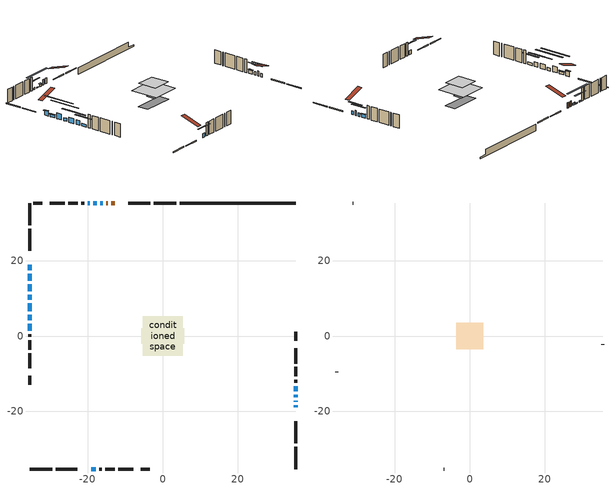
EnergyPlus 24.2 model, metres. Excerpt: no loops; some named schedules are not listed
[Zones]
conditioned space
 floor outside (Floor1 construction): -1.66,-1.66 -1.66,1.66 1.66,1.66 1.66,-1.66 z1.53
 floor adiabatic (AdiabaticFloorConstruction): -5.27,-5.27 -5.27,5.27 5.27,5.27 5.27,-5.27 z3.97
 floor foundation (Slab1 construction): -5.71,-2.02 -5.71,2.02 5.71,2.02 5.71,-2.02 z-0.91
 wall outside (RimJoist1 construction): 3.57,35.39 -2.41,35.39 / -35.39,-35.39 -29.41,-35.39 / -35.39,35.39 -35.39,29.41 / 35.39,-35.39 35.39,-29.41 z1.53:1.83
 wall outside (RimJoist2 construction): -3.34,35.39 -9.13,35.39 / -28.48,-35.39 -22.69,-35.39 / -35.39,28.48 -35.39,22.69 / 35.39,-28.48 35.39,-22.69 z1.53:1.83
 wall outside (AdiabaticWallConstruction 1): -12.8,35.39 -13.67,35.39 / -14.6,35.39 -15.09,35.39 z1.53:3.56
 wall outside (AdiabaticWallConstruction): 35.39,-19.01 35.39,-18.4 / 35.39,-16.24 35.39,-15.63 / 35.39,-14.7 35.39,-13.33 z1.53:2.75; -16.02,35.39 -16.63,35.39 z1.53:2.29; -35.39,19.01 -35.39,17.49 / -35.39,8.77 -35.39,6.63 / -35.39,5.71 -35.39,4.18 z1.53:3.21; -35.39,16.56 -35.39,14.73 / -35.39,3.25 -35.39,1.42 z1.53:2.45; -17.56,35.39 -18.48,35.39 z1.53:1.84; -35.39,13.8 -35.39,11.9 z1.53:3.66; -35.39,10.97 -35.39,9.7 z1.53:2.6; 35.39,-17.47 35.39,-17.17 z1.53:3.36; -19.4,35.39 -20.02,35.39 z1.53:2.14; -19.01,-35.39 -17.87,-35.39 z1.53:2.95
 wall outside (Wall1 construction): -20.94,35.39 -21.7,35.39 / -16.94,-35.39 -16.18,-35.39 / -35.39,0.49 -35.39,-0.26 / 35.39,-12.4 35.39,-11.64 z1.53:6.41
 wall outside (Wall2 construction): -22.63,35.39 -25.1,35.39 / -15.26,-35.39 -12.79,-35.39 / -35.39,-1.19 -35.39,-3.66 / 35.39,-10.72 35.39,-8.25 z1.53:6.41
 wall outside (Wall3 construction): -26.03,35.39 -30.04,35.39 / -11.86,-35.39 -7.85,-35.39 / -35.39,-4.59 -35.39,-8.6 / 35.39,-7.32 35.39,-3.31 z1.53:6.41
 wall outside (Wall5 construction): -32.05,35.39 -34.46,35.39 / -5.83,-35.39 -3.42,-35.39 / -35.39,-10.62 -35.39,-13.02 / 35.39,-1.29 35.39,1.12 z1.53:6.41
 wall foundation (FoundationWall1 construction): 4.5,35.39,-0.91 4.5,35.39,1.53 32.3,35.39,1.53 32.3,35.39,-0.31 35.39,35.39,-0.31 35.39,35.39,-0.91
 window (WindowConstruction 11): 35.39,-19.01 35.39,-18.4 z1.53:2.75
 window (WindowConstruction 8): -16.02,35.39 -16.63,35.39 z1.53:2.29
 window (WindowConstruction 9): -35.39,19.01 -35.39,17.49 z1.53:3.21
 window (WindowConstruction 10): -35.39,16.56 -35.39,14.73 z1.53:2.44
 window (WindowConstruction 12): -17.56,35.39 -18.48,35.39 z1.53:1.83
 window (WindowConstruction 13): -35.39,13.8 -35.39,11.9 z1.53:3.66
 window (WindowConstruction 14): -35.39,10.97 -35.39,9.7 z1.53:2.6
 window (WindowConstruction): 35.39,-17.47 35.39,-17.17 z1.53:3.36
 window (WindowConstruction 1): 35.39,-16.24 35.39,-15.63 z1.53:2.75
 window (WindowConstruction 2): -19.4,35.39 -20.01,35.39 z1.53:2.14
 window (WindowConstruction 3): -19.01,-35.39 -17.87,-35.39 z1.53:2.95
 window (WindowConstruction 4): -35.39,8.77 -35.39,6.63 z1.53:3.21
 window (WindowConstruction 5): -35.39,5.7 -35.39,4.18 z1.53:3.21
 window (WindowConstruction 6): -35.39,3.25 -35.39,1.42 z1.53:2.44
 window (WindowConstruction 7): 35.39,-14.7 35.39,-13.33 z1.53:2.75
 door (Door): -12.8,35.39 -13.67,35.39 z1.53:3.56
 door (Door 1): -14.6,35.39 -15.09,35.39 z1.53:3.56
 ceiling adiabatic (AdiabaticFloorConstruction): 5.27,-5.27 5.27,5.27 -5.27,5.27 -5.27,-5.27 z3.97
attic - vented
 floor to conditioned space (Floor2 construction Reversed): -3.54,-3.54 -3.54,3.54 3.54,3.54 3.54,-3.54 z6.41
 wall outside (Wall4 construction): -30.97,35.39 -31.12,35.39 / -6.92,-35.39 -6.76,-35.39 / -35.39,-9.53 -35.39,-9.69 / 35.39,-2.38 35.39,-2.22 z1.53:6.41
 roof outside (Roof1 construction): -11.88,35.39,6.41 -11.88,28.5,8.7 -10.06,28.5,8.7 -10.06,35.39,6.41; -19.94,-35.39,6.41 -19.94,-28.5,8.7 -21.76,-28.5,8.7 -21.76,-35.39,6.41; -35.39,19.94,6.41 -28.5,19.94,8.7 -28.5,21.76,8.7 -35.39,21.76,6.41; 35.39,-19.94,6.41 28.5,-19.94,8.7 28.5,-21.76,8.7 35.39,-21.76,6.41
shading: -16.83,35.39 -15.82,35.39 -15.82,35.8 -16.83,35.8 z2.49; -35.39,17.29 -35.39,19.21 -35.8,19.21 -35.8,17.29 z3.41; -35.39,14.53 -35.39,16.76 -35.8,16.76 -35.8,14.53 z2.65; -23.56,35.39 -12.48,35.39 -12.48,35.8 -23.56,35.8 z6.92; -35.39,6.82 -35.39,18.88 -35.8,18.88 -35.8,6.82 z8.74; -35.39,4.62 -35.39,16.05 -35.8,16.05 -35.8,4.62 z7.68; 35.39,-14.53 35.39,-20.11 35.8,-20.11 35.8,-14.53 z6; 35.39,-12.99 35.39,-18.88 35.8,-18.88 35.8,-12.99 z5.39; -22.65,35.39 -16.76,35.39 -16.76,35.8 -22.65,35.8 z4.78; -15.23,-35.39 -21.65,-35.39 -21.65,-35.8 -15.23,-35.8 z5.59; -35.39,3.99 -35.39,11.41 -35.8,11.41 -35.8,3.99 z5.85; -35.39,1.54 -35.39,8.34 -35.8,8.34 -35.8,1.54 z5.85; -35.39,-1.22 -35.39,5.89 -35.8,5.89 -35.8,-1.22 z5.08; 35.39,-13.13 35.39,-14.9 35.8,-14.9 35.8,-13.13 z2.95
[Building]
Building 1: Terrain=Suburbs
[Site:Location]
Toronto City Centre_ON: Latitude {deg}=43.63; Longitude {deg}=-79.39; Time Zone {hr}=-5; Elevation {m}=77; Keep Site Location Information=Yes
[Site:GroundTemperature:Shallow]
5.01852, 3.26908, 3.12898, 3.95918, 7.29196, 10.6092, 13.4851, 15.3069, 15.4617, 13.9799, 11.1774, 7.9619
[Site:WaterMainsTemperature]
Calculation Method=Schedule; Temperature Schedule=mains temperature schedule
[Material] Roughness=Rough; Thermal Absorptance=0.9
Name | Thickness {m} | Conductivity {W/m-K} | Density {kg/m3} | Specific Heat {J/kg-K} | Solar Absorptance | Visible Absorptance
asphalt or fiberglass shingles | 0.00635 | 0.162714 | 1121.4 | 1465.45 | 0.4 | 0.4
ceiling loosefill ins | 0.0846667 | 0.0480833 | 16.02 | 1046.75 | 0.7 | 0.7
ceiling stud and cavity | 0.1397 | 0.135387 | 65.682 | 1177.47 | 0.7 | 0.7
concrete 4.0 in. | 0.1016 | 1.803125 | 2242.8 | 837.4 | 0.7 | 0.7
concrete 8.0 in. | 0.2032 | 1.803125 | 2242.8 | 837.4 | 0.7 | 0.7
door material | 0.04445 | 0.053851 | 512.64 | 1214.23 | 0.7 | 0.7
floor covering | 0.0127 | 0.0433444 | 54.468 | 1339.84 | 0.6 | 0.6
floor rigid ins; rim joist rigid ins; wall rigid ins | 0.051816 | 0.029427 | 32.04 | 1214.23 | 0.7 | 0.7
floor rigid ins 1; wall rigid ins 1 | 0.512978 | 0.029427 | 32.04 | 1214.23 | 0.7 | 0.7
floor stud and cavity | 0.1397 | 0.188362 | 92.3553 | 1139.71 | 0.7 | 0.7
floor stud and cavity 1 | 0.1397 | 1.75129 | 37.0049 | 1207.88 | 0.7 | 0.7
furniture material conditioned space 1 | 0.1524 | 0.115458 | 640.8 | 1214.23 | 0.6 | 0.6
gypsum board | 0.0127 | 0.160291 | 801 | 837.4 | 0.6 | 0.6
osb sheathing 0.5 in. | 0.0127 | 0.115458 | 512.64 | 1214.23 | 0.7 | 0.7
osb sheathing 0.75 in. | 0.01905 | 0.115458 | 512.64 | 1214.23 | 0.7 | 0.7
osb sheathing 2.0 in. | 0.0508 | 0.115458 | 512.64 | 1214.23 | 0.7 | 0.7
rim joist stud and cavity | 0.0508 | 0.0414166 | 125.044 | 1163.47 | 0.6 | 0.6
rim joist stud and cavity 1 | 0.0508 | 0.0352871 | 125.044 | 1163.47 | 0.6 | 0.6
wall stud and cavity | 0.1397 | 0.286428 | 139.0536 | 1170.24 | 0.7 | 0.7
wall stud and cavity 1 | 0.1397 | 0.167736 | 139.0536 | 1170.24 | 0.7 | 0.7
wall stud and cavity 2 | 0.1397 | 0.219171 | 139.0536 | 1170.24 | 0.7 | 0.7
wall stud and cavity 3 | 0.0889 | 6.1454 | 50.32683 | 1063.81 | 0.6 | 0.6
wall stud and cavity 4 | 0.1397 | 0.179822 | 139.0536 | 1170.24 | 0.7 | 0.7
wall stud and cavity 5 | 0.0889 | 0.380278 | 52.3479 | 1209.89 | 0.7 | 0.7
wall stud and cavity 6 | 0.0889 | 0.391764 | 83.0341 | 1211.67 | 0.7 | 0.7
wood siding | 0.0254 | 0.102417 | 544.68 | 1172.36 | 0.4 | 0.4
wood siding 1 | 0.00254 | 0.102417 | 544.68 | 1172.36 | 0.4 | 0.4
wood siding 2; wood siding 3; wood siding 4 | 0.0254 | 0.102417 | 544.68 | 1172.36 | 0.7 | 0.7
[WindowMaterial:SimpleGlazingSystem]
Name | U-Factor {W/m2-K} | Solar Heat Gain Coefficient
WindowMaterial | 3.06271 | 0.54
WindowMaterial 1 | 2.96789 | 0.62
WindowMaterial 10 | 3.063281 | 0.52
WindowMaterial 11 | 2.969594 | 0.6
WindowMaterial 12 | 2.92587 | 0.66
WindowMaterial 2 | 3.00026 | 0.58
WindowMaterial 3 | 2.91679 | 0.67
WindowMaterial 4 | 2.88499 | 0.7
WindowMaterial 5 | 2.89692 | 0.69
WindowMaterial 6 | 2.9219 | 0.67
WindowMaterial 7 | 2.915653 | 0.67
WindowMaterial 8 | 2.98776 | 0.6
WindowMaterial 9 | 3.308 | 0.62
[Construction]
AdiabaticFloorConstruction: floor stud and cavity 1, floor rigid ins 1, osb sheathing 0.75 in., floor covering
AdiabaticWallConstruction: wood siding 3, wall rigid ins 1, wall stud and cavity 5, gypsum board
AdiabaticWallConstruction 1: wood siding 4, wall rigid ins 1, wall stud and cavity 5, gypsum board
Door; Door 1: door material
Floor1 construction: floor stud and cavity, floor rigid ins, osb sheathing 0.75 in., floor covering
Floor2 construction Reversed: gypsum board, ceiling stud and cavity, ceiling loosefill ins
FoundationWall1 construction: concrete 8.0 in.
furniture construction conditioned space 1: furniture material conditioned space 1
PartitionWallConstruction: gypsum board, wall stud and cavity 6, gypsum board
RimJoist1 construction: wood siding 2, rim joist rigid ins, osb sheathing 2.0 in., rim joist stud and cavity
RimJoist2 construction: wood siding 2, rim joist rigid ins, osb sheathing 2.0 in., rim joist stud and cavity 1
Roof1 construction: asphalt or fiberglass shingles
Slab1 construction: concrete 4.0 in.
Wall1 construction: wood siding, wall rigid ins, osb sheathing 0.5 in., wall stud and cavity, gypsum board
Wall2 construction: wood siding, wall rigid ins, osb sheathing 0.5 in., wall stud and cavity 1, gypsum board
Wall3 construction: wood siding, wall rigid ins, osb sheathing 0.5 in., wall stud and cavity 2, gypsum board
Wall4 construction: wood siding 1, wall stud and cavity 3
Wall5 construction: wood siding, wall rigid ins, osb sheathing 0.5 in., wall stud and cavity 4, gypsum board
WindowConstruction: WindowMaterial
WindowConstruction 1: WindowMaterial 1
WindowConstruction 10; WindowConstruction 6: WindowMaterial 6
WindowConstruction 11: WindowMaterial 9
WindowConstruction 12: WindowMaterial 10
WindowConstruction 13: WindowMaterial 11
WindowConstruction 14: WindowMaterial 12
WindowConstruction 2: WindowMaterial 2
WindowConstruction 3: WindowMaterial 3
WindowConstruction 4: WindowMaterial 4
WindowConstruction 5; WindowConstruction 9: WindowMaterial 5
WindowConstruction 7: WindowMaterial 7
WindowConstruction 8: WindowMaterial 8
[Zone] Multiplier=1; Part of Total Floor Area=Yes
Name | Volume {m3}
attic - vented | 18.6395
conditioned space | 405.1
[Space]
Name | Zone | Volume {m3}
attic - vented 1 | attic - vented | 18.6395
conditioned space 1 | conditioned space | 405.1
[ZoneInfiltration:EffectiveLeakageArea]
infil attic - vented 1: Zone or Space=attic - vented 1; Schedule=Always On Discrete; Effective Air Leakage Area {cm2}=2105.68; Stack Coefficient=0.000498782; Wind Coefficient=1.50895e-05
[ZoneMixing]
whole house fan mix: Zone or Space=attic - vented; Schedule=Always On Continuous; Design Flow Rate Calculation Method=Flow/Zone; Design Flow Rate {m3/s}=0; Source Zone or Space=conditioned space
[SurfaceProperty:ExposedFoundationPerimeter]
Slab1: Exposed Perimeter Calculation Method=TotalExposedPerimeter; Total Exposed Perimeter {m}=30.888
[InternalMass] Zone or ZoneList=conditioned space; Space or SpaceList=conditioned space 1
Name | Construction | Surface Area {m2}
furniture mass conditioned space 1 | furniture construction conditioned space 1 | 67.272
partition wall mass | PartitionWallConstruction | 168.18
[Lights]
interior lighting: Zone or ZoneList or Space or SpaceList=conditioned space 1; Schedule=interior lighting schedule; Design Level Calculation Method=LightingLevel; Lighting Level {W}=343.2; Return Air Fraction=0; Fraction Radiant=0.6; Fraction Visible=0.2; Fraction Replaceable=1
[People]
occupants: Zone or ZoneList or Space or SpaceList=conditioned space 1; Number of People Schedule=occupants schedule; Number of People Calculation Method=People; Number of People=3; Fraction Radiant=0.314171; Sensible Heat Fraction=0.56303; Activity Level Schedule=occupants activity schedule; Carbon Dioxide Generation Rate {m3/s-W}=0; Enable ASHRAE 55 Comfort Warnings=No; Mean Radiant Temperature Calculation Type=EnclosureAveraged
[ElectricEquipment] Zone or ZoneList or Space or SpaceList=conditioned space 1; Design Level Calculation Method=EquipmentLevel
Name | Schedule | Design Level {W} | Fraction Latent | Fraction Radiant | Fraction Lost
clothes dryer | clothes dryer schedule | 140.772 | 0.015 | 0.081 | 0.85
clothes washer | clothes washer schedule | 32.1985 | 0.03 | 0.162 | 0.7
cooking range | cooking range schedule | 215.147 | 0.08 | 0.432 | 0.2
dishwasher | dishwasher schedule | 66.8632 | 0.3 | 0.18 | 0.4
fridge | fridge schedule | 72.9452 | 0 | 0.6 | 0
mech vent house fan | mech vent house fan schedule | 0 | 0 | 0 | 1
mech vent house fan cfis | mech vent house fan cfis schedule | 0 | 0 | 0 | 0
mech vent range fan 0 | mech vent range fan 0 schedule | 57 | 0 | 0 | 1
misc plug loads | misc plug loads schedule | 494.7 | 0.045 | 0.513 | 0.1
whole house fan | Always On Discrete | 0 | 0 | 0 | 1
[OtherEquipment] Zone or ZoneList or Space or SpaceList=conditioned space 1; Design Level Calculation Method=EquipmentLevel
Name | Fuel Type | Schedule | Design Level {W} | Fraction Latent | Fraction Radiant | Fraction Lost
clothes dryer 1 | Electricity | clothes dryer schedule | 0 | 0.015 | 0.081 | 0.85
cooking range 1 | Electricity | cooking range schedule | 0 | 0.08 | 0.432 | 0.2
general water use latent | None | general water use schedule | 62.594 | 1 | 0 | 0
general water use sensible | None | general water use schedule | -61.6891 | 0 | 0.6 | 0
mech vent house fan latent load | None | Always On Discrete | 0 | 1 | 0 | 0
mech vent house fan sensible load | None | Always On Discrete | 0 | 0 | 0 | 0
water heater energy adjustment1 | NaturalGas | Always On Discrete | 0.01 | 0 | 0 | 1
[ZoneInfiltration:DesignFlowRate] Zone or ZoneList or Space or SpaceList=conditioned space 1; Schedule=Always On Discrete; Design Flow Rate Calculation Method=Flow/Zone; Design Flow Rate {m3/s}=0
infil flow; natural vent flow; whole house fan flow
[Foundation:Kiva]
Foundation Kiva 1: Initial Indoor Air Temperature {C}=18; Wall Height Above Grade {m}=1.52997; Wall Depth Below Slab {m}=0.2032
[Foundation:Kiva:Settings]
Soil Conductivity {W/m-K}=0.849921; Soil Density {kg/m3}=1842.3; Soil Specific Heat {J/kg-K}=418.7; Ground Solar Absorptivity=0.9; Ground Thermal Absorptivity=0.9; Ground Surface Roughness {m}=0.03; Far-Field Width {m}=40; Deep-Ground Boundary Condition=ZeroFlux; Deep-Ground Depth {m}=40; Minimum Cell Dimension {m}=0.2; Maximum Cell Growth Coefficient=3; Simulation Timestep=Timestep
[Exterior:Lights]
exterior lighting: Schedule=exterior lighting schedule; Design Level {W}=75.6
[Schedule:Constant]
Name | Hourly Value
Always On Continuous; mech vent house fan schedule; mech vent house fan cfis schedule; Always On Discrete | 1
occupants activity schedule | 117.228
fridge schedule | 0
[Schedule:Week:Daily]
interior lighting schedule Week Rule - Jan1-Jan27: interior lighting schedule day, interior lighting schedule day, interior lighting schedule day, interior lighting schedule day, interior lighting schedule day, interior lighting schedule day, interior lighting schedule day, interior lighting schedule default day, interior lighting schedule default day, interior lighting schedule default day, interior lighting schedule default day, interior lighting schedule default day
interior lighting schedule Week Rule - Jan28-Feb3: interior lighting schedule day, interior lighting schedule day, interior lighting schedule day, interior lighting schedule day, interior lighting schedule day 1, interior lighting schedule day 1, interior lighting schedule day 1, interior lighting schedule default day, interior lighting schedule default day, interior lighting schedule default day, interior lighting schedule default day, interior lighting schedule default day
interior lighting schedule Week Rule - Feb4-Feb24: interior lighting schedule day 1, interior lighting schedule day 1, interior lighting schedule day 1, interior lighting schedule day 1, interior lighting schedule day 1, interior lighting schedule day 1, interior lighting schedule day 1, interior lighting schedule default day, interior lighting schedule default day, interior lighting schedule default day, interior lighting schedule default day, interior lighting schedule default day
interior lighting schedule Week Rule - Feb25-Mar3: interior lighting schedule day 1, interior lighting schedule day 1, interior lighting schedule day 1, interior lighting schedule day 1, interior lighting schedule day 2, interior lighting schedule day 2, interior lighting schedule day 2, interior lighting schedule default day, interior lighting schedule default day, interior lighting schedule default day, interior lighting schedule default day, interior lighting schedule default day
interior lighting schedule Week Rule - Mar4-Mar31: interior lighting schedule day 2, interior lighting schedule day 2, interior lighting schedule day 2, interior lighting schedule day 2, interior lighting schedule day 2, interior lighting schedule day 2, interior lighting schedule day 2, interior lighting schedule default day, interior lighting schedule default day, interior lighting schedule default day, interior lighting schedule default day, interior lighting schedule default day
interior lighting schedule Week Rule - Apr1-Apr28: interior lighting schedule day 3, interior lighting schedule day 3, interior lighting schedule day 3, interior lighting schedule day 3, interior lighting schedule day 3, interior lighting schedule day 3, interior lighting schedule day 3, interior lighting schedule default day, interior lighting schedule default day, interior lighting schedule default day, interior lighting schedule default day, interior lighting schedule default day
interior lighting schedule Week Rule - Apr29-May5: interior lighting schedule day 3, interior lighting schedule day 3, interior lighting schedule day 4, interior lighting schedule day 4, interior lighting schedule day 4, interior lighting schedule day 4, interior lighting schedule day 4, interior lighting schedule default day, interior lighting schedule default day, interior lighting schedule default day, interior lighting schedule default day, interior lighting schedule default day
interior lighting schedule Week Rule - May6-May26: interior lighting schedule day 4, interior lighting schedule day 4, interior lighting schedule day 4, interior lighting schedule day 4, interior lighting schedule day 4, interior lighting schedule day 4, interior lighting schedule day 4, interior lighting schedule default day, interior lighting schedule default day, interior lighting schedule default day, interior lighting schedule default day, interior lighting schedule default day
interior lighting schedule Week Rule - May27-Jun2: interior lighting schedule day 4, interior lighting schedule day 4, interior lighting schedule day 4, interior lighting schedule day 4, interior lighting schedule day 4, interior lighting schedule day 5, interior lighting schedule day 5, interior lighting schedule default day, interior lighting schedule default day, interior lighting schedule default day, interior lighting schedule default day, interior lighting schedule default day
interior lighting schedule Week Rule - Jun3-Jun30: interior lighting schedule day 5, interior lighting schedule day 5, interior lighting schedule day 5, interior lighting schedule day 5, interior lighting schedule day 5, interior lighting schedule day 5, interior lighting schedule day 5, interior lighting schedule default day, interior lighting schedule default day, interior lighting schedule default day, interior lighting schedule default day, interior lighting schedule default day
interior lighting schedule Week Rule - Jul1-Jul28: interior lighting schedule day 6, interior lighting schedule day 6, interior lighting schedule day 6, interior lighting schedule day 6, interior lighting schedule day 6, interior lighting schedule day 6, interior lighting schedule day 6, interior lighting schedule default day, interior lighting schedule default day, interior lighting schedule default day, interior lighting schedule default day, interior lighting schedule default day
interior lighting schedule Week Rule - Jul29-Aug4: interior lighting schedule day 6, interior lighting schedule day 6, interior lighting schedule day 6, interior lighting schedule day 7, interior lighting schedule day 7, interior lighting schedule day 7, interior lighting schedule day 7, interior lighting schedule default day, interior lighting schedule default day, interior lighting schedule default day, interior lighting schedule default day, interior lighting schedule default day
interior lighting schedule Week Rule - Aug5-Aug25: interior lighting schedule day 7, interior lighting schedule day 7, interior lighting schedule day 7, interior lighting schedule day 7, interior lighting schedule day 7, interior lighting schedule day 7, interior lighting schedule day 7, interior lighting schedule default day, interior lighting schedule default day, interior lighting schedule default day, interior lighting schedule default day, interior lighting schedule default day
interior lighting schedule Week Rule - Aug26-Sep1: interior lighting schedule day 7, interior lighting schedule day 7, interior lighting schedule day 7, interior lighting schedule day 7, interior lighting schedule day 7, interior lighting schedule day 7, interior lighting schedule day 8, interior lighting schedule default day, interior lighting schedule default day, interior lighting schedule default day, interior lighting schedule default day, interior lighting schedule default day
interior lighting schedule Week Rule - Sep2-Sep29: interior lighting schedule day 8, interior lighting schedule day 8, interior lighting schedule day 8, interior lighting schedule day 8, interior lighting schedule day 8, interior lighting schedule day 8, interior lighting schedule day 8, interior lighting schedule default day, interior lighting schedule default day, interior lighting schedule default day, interior lighting schedule default day, interior lighting schedule default day
interior lighting schedule Week Rule - Sep30-Oct6: interior lighting schedule day 8, interior lighting schedule day 9, interior lighting schedule day 9, interior lighting schedule day 9, interior lighting schedule day 9, interior lighting schedule day 9, interior lighting schedule day 9, interior lighting schedule default day, interior lighting schedule default day, interior lighting schedule default day, interior lighting schedule default day, interior lighting schedule default day
interior lighting schedule Week Rule - Oct7-Oct27: interior lighting schedule day 9, interior lighting schedule day 9, interior lighting schedule day 9, interior lighting schedule day 9, interior lighting schedule day 9, interior lighting schedule day 9, interior lighting schedule day 9, interior lighting schedule default day, interior lighting schedule default day, interior lighting schedule default day, interior lighting schedule default day, interior lighting schedule default day
interior lighting schedule Week Rule - Oct28-Nov3: interior lighting schedule day 9, interior lighting schedule day 9, interior lighting schedule day 9, interior lighting schedule day 9, interior lighting schedule day 10, interior lighting schedule day 10, interior lighting schedule day 10, interior lighting schedule default day, interior lighting schedule default day, interior lighting schedule default day, interior lighting schedule default day, interior lighting schedule default day
interior lighting schedule Week Rule - Nov4-Nov24: interior lighting schedule day 10, interior lighting schedule day 10, interior lighting schedule day 10, interior lighting schedule day 10, interior lighting schedule day 10, interior lighting schedule day 10, interior lighting schedule day 10, interior lighting schedule default day, interior lighting schedule default day, interior lighting schedule default day, interior lighting schedule default day, interior lighting schedule default day
interior lighting schedule Week Rule - Nov25-Dec1: interior lighting schedule day 10, interior lighting schedule day 10, interior lighting schedule day 10, interior lighting schedule day 10, interior lighting schedule day 10, interior lighting schedule day 10, interior lighting schedule day 11, interior lighting schedule default day, interior lighting schedule default day, interior lighting schedule default day, interior lighting schedule default day, interior lighting schedule default day
interior lighting schedule Week Rule - Dec2-Dec31: interior lighting schedule day 11, interior lighting schedule day 11, interior lighting schedule day 11, interior lighting schedule day 11, interior lighting schedule day 11, interior lighting schedule day 11, interior lighting schedule day 11, interior lighting schedule default day, interior lighting schedule default day, interior lighting schedule default day, interior lighting schedule default day, interior lighting schedule default day
occupants schedule Week Rule - Jan1-Dec31: occupants schedule day, occupants schedule day, occupants schedule day, occupants schedule day, occupants schedule day, occupants schedule day, occupants schedule day, occupants schedule default day, occupants schedule default day, occupants schedule default day, occupants schedule default day, occupants schedule default day
clothes dryer schedule Week Rule - Jan1-Dec31: clothes dryer schedule day, clothes dryer schedule day, clothes dryer schedule day, clothes dryer schedule day, clothes dryer schedule day, clothes dryer schedule day, clothes dryer schedule day, clothes dryer schedule default day, clothes dryer schedule default day, clothes dryer schedule default day, clothes dryer schedule default day, clothes dryer schedule default day
clothes washer schedule Week Rule - Jan1-Dec31: clothes washer schedule day, clothes washer schedule day, clothes washer schedule day, clothes washer schedule day, clothes washer schedule day, clothes washer schedule day, clothes washer schedule day, clothes washer schedule default day, clothes washer schedule default day, clothes washer schedule default day, clothes washer schedule default day, clothes washer schedule default day
cooking range schedule Week Rule - Jan1-Dec31: cooking range schedule day, cooking range schedule day, cooking range schedule day, cooking range schedule day, cooking range schedule day, cooking range schedule day, cooking range schedule day, cooking range schedule default day, cooking range schedule default day, cooking range schedule default day, cooking range schedule default day, cooking range schedule default day
dishwasher schedule Week Rule - Jan1-Dec31: dishwasher schedule day, dishwasher schedule day, dishwasher schedule day, dishwasher schedule day, dishwasher schedule day, dishwasher schedule day, dishwasher schedule day, dishwasher schedule default day, dishwasher schedule default day, dishwasher schedule default day, dishwasher schedule default day, dishwasher schedule default day
mech vent range fan 0 schedule Week Rule - Jan1-Dec31: mech vent range fan 0 schedule day, mech vent range fan 0 schedule day, mech vent range fan 0 schedule day, mech vent range fan 0 schedule day, mech vent range fan 0 schedule day, mech vent range fan 0 schedule day, mech vent range fan 0 schedule day, mech vent range fan 0 schedule default day, mech vent range fan 0 schedule default day, mech vent range fan 0 schedule default day, mech vent range fan 0 schedule default day, mech vent range fan 0 schedule default day
misc plug loads schedule Week Rule - Jan1-Dec31: misc plug loads schedule day, misc plug loads schedule day, misc plug loads schedule day, misc plug loads schedule day, misc plug loads schedule day, misc plug loads schedule day, misc plug loads schedule day, misc plug loads schedule default day, misc plug loads schedule default day, misc plug loads schedule default day, misc plug loads schedule default day, misc plug loads schedule default day
general water use schedule Week Rule - Jan1-Dec31: general water use schedule day, general water use schedule day, general water use schedule day, general water use schedule day, general water use schedule day, general water use schedule day, general water use schedule day, general water use schedule default day, general water use schedule default day, general water use schedule default day, general water use schedule default day, general water use schedule default day
exterior lighting schedule Week Rule - Jan1-Jan27: exterior lighting schedule day, exterior lighting schedule day, exterior lighting schedule day, exterior lighting schedule day, exterior lighting schedule day, exterior lighting schedule day, exterior lighting schedule day, exterior lighting schedule default day, exterior lighting schedule default day, exterior lighting schedule default day, exterior lighting schedule default day, exterior lighting schedule default day
exterior lighting schedule Week Rule - Jan28-Feb3: exterior lighting schedule day, exterior lighting schedule day, exterior lighting schedule day, exterior lighting schedule day, exterior lighting schedule day 1, exterior lighting schedule day 1, exterior lighting schedule day 1, exterior lighting schedule default day, exterior lighting schedule default day, exterior lighting schedule default day, exterior lighting schedule default day, exterior lighting schedule default day
exterior lighting schedule Week Rule - Feb4-Feb24: exterior lighting schedule day 1, exterior lighting schedule day 1, exterior lighting schedule day 1, exterior lighting schedule day 1, exterior lighting schedule day 1, exterior lighting schedule day 1, exterior lighting schedule day 1, exterior lighting schedule default day, exterior lighting schedule default day, exterior lighting schedule default day, exterior lighting schedule default day, exterior lighting schedule default day
exterior lighting schedule Week Rule - Feb25-Mar3: exterior lighting schedule day 1, exterior lighting schedule day 1, exterior lighting schedule day 1, exterior lighting schedule day 1, exterior lighting schedule day 2, exterior lighting schedule day 2, exterior lighting schedule day 2, exterior lighting schedule default day, exterior lighting schedule default day, exterior lighting schedule default day, exterior lighting schedule default day, exterior lighting schedule default day
exterior lighting schedule Week Rule - Mar4-Mar31: exterior lighting schedule day 2, exterior lighting schedule day 2, exterior lighting schedule day 2, exterior lighting schedule day 2, exterior lighting schedule day 2, exterior lighting schedule day 2, exterior lighting schedule day 2, exterior lighting schedule default day, exterior lighting schedule default day, exterior lighting schedule default day, exterior lighting schedule default day, exterior lighting schedule default day
exterior lighting schedule Week Rule - Apr1-Apr28: exterior lighting schedule day 3, exterior lighting schedule day 3, exterior lighting schedule day 3, exterior lighting schedule day 3, exterior lighting schedule day 3, exterior lighting schedule day 3, exterior lighting schedule day 3, exterior lighting schedule default day, exterior lighting schedule default day, exterior lighting schedule default day, exterior lighting schedule default day, exterior lighting schedule default day
exterior lighting schedule Week Rule - Apr29-May5: exterior lighting schedule day 3, exterior lighting schedule day 3, exterior lighting schedule day 4, exterior lighting schedule day 4, exterior lighting schedule day 4, exterior lighting schedule day 4, exterior lighting schedule day 4, exterior lighting schedule default day, exterior lighting schedule default day, exterior lighting schedule default day, exterior lighting schedule default day, exterior lighting schedule default day
exterior lighting schedule Week Rule - May6-May26: exterior lighting schedule day 4, exterior lighting schedule day 4, exterior lighting schedule day 4, exterior lighting schedule day 4, exterior lighting schedule day 4, exterior lighting schedule day 4, exterior lighting schedule day 4, exterior lighting schedule default day, exterior lighting schedule default day, exterior lighting schedule default day, exterior lighting schedule default day, exterior lighting schedule default day
exterior lighting schedule Week Rule - May27-Jun2: exterior lighting schedule day 4, exterior lighting schedule day 4, exterior lighting schedule day 4, exterior lighting schedule day 4, exterior lighting schedule day 4, exterior lighting schedule day 5, exterior lighting schedule day 5, exterior lighting schedule default day, exterior lighting schedule default day, exterior lighting schedule default day, exterior lighting schedule default day, exterior lighting schedule default day
exterior lighting schedule Week Rule - Jun3-Jun30: exterior lighting schedule day 5, exterior lighting schedule day 5, exterior lighting schedule day 5, exterior lighting schedule day 5, exterior lighting schedule day 5, exterior lighting schedule day 5, exterior lighting schedule day 5, exterior lighting schedule default day, exterior lighting schedule default day, exterior lighting schedule default day, exterior lighting schedule default day, exterior lighting schedule default day
exterior lighting schedule Week Rule - Jul1-Jul28: exterior lighting schedule day 6, exterior lighting schedule day 6, exterior lighting schedule day 6, exterior lighting schedule day 6, exterior lighting schedule day 6, exterior lighting schedule day 6, exterior lighting schedule day 6, exterior lighting schedule default day, exterior lighting schedule default day, exterior lighting schedule default day, exterior lighting schedule default day, exterior lighting schedule default day
exterior lighting schedule Week Rule - Jul29-Aug4: exterior lighting schedule day 6, exterior lighting schedule day 6, exterior lighting schedule day 6, exterior lighting schedule day 7, exterior lighting schedule day 7, exterior lighting schedule day 7, exterior lighting schedule day 7, exterior lighting schedule default day, exterior lighting schedule default day, exterior lighting schedule default day, exterior lighting schedule default day, exterior lighting schedule default day
exterior lighting schedule Week Rule - Aug5-Aug25: exterior lighting schedule day 7, exterior lighting schedule day 7, exterior lighting schedule day 7, exterior lighting schedule day 7, exterior lighting schedule day 7, exterior lighting schedule day 7, exterior lighting schedule day 7, exterior lighting schedule default day, exterior lighting schedule default day, exterior lighting schedule default day, exterior lighting schedule default day, exterior lighting schedule default day
exterior lighting schedule Week Rule - Aug26-Sep1: exterior lighting schedule day 7, exterior lighting schedule day 7, exterior lighting schedule day 7, exterior lighting schedule day 7, exterior lighting schedule day 7, exterior lighting schedule day 7, exterior lighting schedule day 8, exterior lighting schedule default day, exterior lighting schedule default day, exterior lighting schedule default day, exterior lighting schedule default day, exterior lighting schedule default day
exterior lighting schedule Week Rule - Sep2-Sep29: exterior lighting schedule day 8, exterior lighting schedule day 8, exterior lighting schedule day 8, exterior lighting schedule day 8, exterior lighting schedule day 8, exterior lighting schedule day 8, exterior lighting schedule day 8, exterior lighting schedule default day, exterior lighting schedule default day, exterior lighting schedule default day, exterior lighting schedule default day, exterior lighting schedule default day
[Schedule:Year]
interior lighting schedule: interior lighting schedule Week Rule - Jan1-Jan27, 1, 1, 1, 27, interior lighting schedule Week Rule - Jan28-Feb3, 1, 28, 2, 3, interior lighting schedule Week Rule - Feb4-Feb24, 2, 4, 2, 24, interior lighting schedule Week Rule - Feb25-Mar3, 2, 25, 3, 3, interior lighting schedule Week Rule - Mar4-Mar31, 3, 4, 3, 31, interior lighting schedule Week Rule - Apr1-Apr28, 4, 1, 4, 28, interior lighting schedule Week Rule - Apr29-May5, 4, 29, 5, 5, interior lighting schedule Week Rule - May6-May26, 5, 6, 5, 26, interior lighting schedule Week Rule - May27-Jun2, 5, 27, 6, 2, interior lighting schedule Week Rule - Jun3-Jun30, 6, 3, 6, 30, interior lighting schedule Week Rule - Jul1-Jul28, 7, 1, 7, 28, interior lighting schedule Week Rule - Jul29-Aug4, 7, 29, 8, 4, interior lighting schedule Week Rule - Aug5-Aug25, 8, 5, 8, 25, interior lighting schedule Week Rule - Aug26-Sep1, 8, 26, 9, 1, interior lighting schedule Week Rule - Sep2-Sep29, 9, 2, 9, 29, interior lighting schedule Week Rule - Sep30-Oct6, 9, 30, 10, 6, interior lighting schedule Week Rule - Oct7-Oct27, 10, 7, 10, 27, interior lighting schedule Week Rule - Oct28-Nov3, 10, 28, 11, 3, interior lighting schedule Week Rule - Nov4-Nov24, 11, 4, 11, 24, interior lighting schedule Week Rule - Nov25-Dec1, 11, 25, 12, 1, interior lighting schedule Week Rule - Dec2-Dec31, 12, 2, 12, 31
occupants schedule: occupants schedule Week Rule - Jan1-Dec31, 1, 1, 12, 31
clothes dryer schedule: clothes dryer schedule Week Rule - Jan1-Dec31, 1, 1, 12, 31
clothes washer schedule: clothes washer schedule Week Rule - Jan1-Dec31, 1, 1, 12, 31
cooking range schedule: cooking range schedule Week Rule - Jan1-Dec31, 1, 1, 12, 31
dishwasher schedule: dishwasher schedule Week Rule - Jan1-Dec31, 1, 1, 12, 31
mech vent range fan 0 schedule: mech vent range fan 0 schedule Week Rule - Jan1-Dec31, 1, 1, 12, 31
misc plug loads schedule: misc plug loads schedule Week Rule - Jan1-Dec31, 1, 1, 12, 31
general water use schedule: general water use schedule Week Rule - Jan1-Dec31, 1, 1, 12, 31
exterior lighting schedule: exterior lighting schedule Week Rule - Jan1-Jan27, 1, 1, 1, 27, exterior lighting schedule Week Rule - Jan28-Feb3, 1, 28, 2, 3, exterior lighting schedule Week Rule - Feb4-Feb24, 2, 4, 2, 24, exterior lighting schedule Week Rule - Feb25-Mar3, 2, 25, 3, 3, exterior lighting schedule Week Rule - Mar4-Mar31, 3, 4, 3, 31, exterior lighting schedule Week Rule - Apr1-Apr28, 4, 1, 4, 28, exterior lighting schedule Week Rule - Apr29-May5, 4, 29, 5, 5, exterior lighting schedule Week Rule - May6-May26, 5, 6, 5, 26, exterior lighting schedule Week Rule - May27-Jun2, 5, 27, 6, 2, exterior lighting schedule Week Rule - Jun3-Jun30, 6, 3, 6, 30, exterior lighting schedule Week Rule - Jul1-Jul28, 7, 1, 7, 28, exterior lighting schedule Week Rule - Jul29-Aug4, 7, 29, 8, 4, exterior lighting schedule Week Rule - Aug5-Aug25, 8, 5, 8, 25, exterior lighting schedule Week Rule - Aug26-Sep1, 8, 26, 9, 1, exterior lighting schedule Week Rule - Sep2-Sep29, 9, 2, 9, 29, exterior lighting schedule Week Rule - Sep30-Oct6, 9, 30, 10, 6, exterior lighting schedule Week Rule - Oct7-Oct27, 10, 7, 10, 27, exterior lighting schedule Week Rule - Oct28-Nov3, 10, 28, 11, 3, exterior lighting schedule Week Rule - Nov4-Nov24, 11, 4, 11, 24, exterior lighting schedule Week Rule - Nov25-Dec1, 11, 25, 12, 1, exterior lighting schedule Week Rule - Dec2-Dec31, 12, 2, 12, 31
[Schedule:Compact]
mains temperature schedule: Through: 01/01, For: AllDays, Until: 24:00, 8.80333, Through: 01/02, For: AllDays, Until: 24:00, 8.74333, Through: 01/03, For: AllDays, Until: 24:00, 8.68389, Through: 01/04, For: AllDays, Until: 24:00, 8.62611, Through: 01/05, For: AllDays, Until: 24:00, 8.56944, Through: 01/06, For: AllDays, Until: 24:00, 8.51389, Through: 01/07, For: AllDays, Until: 24:00, 8.45944, Through: 01/08, For: AllDays, Until: 24:00, 8.40611, Through: 01/09, For: AllDays, Until: 24:00, 8.35389, Through: 01/10, For: AllDays, Until: 24:00, 8.30278, Through: 01/11, For: AllDays, Until: 24:00, 8.25333, Through: 01/12, For: AllDays, Until: 24:00, 8.205, Through: 01/13, For: AllDays, Until: 24:00, 8.15778, Through: 01/14, For: AllDays, Until: 24:00, 8.11222, Through: 01/15, For: AllDays, Until: 24:00, 8.06778, Through: 01/16, For: AllDays, Until: 24:00, 8.02444, Through: 01/17, For: AllDays, Until: 24:00, 7.98222, Through: 01/18, For: AllDays, Until: 24:00, 7.94167, Through: 01/19, For: AllDays, Until: 24:00, 7.90222, Through: 01/20, For: AllDays, Until: 24:00, 7.86444, Through: 01/21, For: AllDays, Until: 24:00, 7.82778, Through: 01/22, For: AllDays, Until: 24:00, 7.79278, Through: 01/23, For: AllDays, Until: 24:00, 7.75889, Through: 01/24, For: AllDays, Until: 24:00, 7.72667, Through: 01/25, For: AllDays, Until: 24:00, 7.69556, Through: 01/26, For: AllDays, Until: 24:00, 7.66611, Through: 01/27, For: AllDays, Until: 24:00, 7.63778, Through: 01/28, For: AllDays, Until: 24:00, 7.61111, Through: 01/29, For: AllDays, Until: 24:00, 7.58556, Through: 01/30, For: AllDays, Until: 24:00, 7.56167, Through: 01/31, For: AllDays, Until: 24:00, 7.53944, Through: 02/01, For: AllDays, Until: 24:00, 7.51833, Through: 02/02, For: AllDays, Until: 24:00, 7.49889, Through: 02/03, For: AllDays, Until: 24:00, 7.48111, Through: 02/04, For: AllDays, Until: 24:00, 7.46444, Through: 02/05, For: AllDays, Until: 24:00, 7.44944, Through: 02/06, For: AllDays, Until: 24:00, 7.43556, Through: 02/07, For: AllDays, Until: 24:00, 7.42333, Through: 02/08, For: AllDays, Until: 24:00, 7.41278, Through: 02/09, For: AllDays, Until: 24:00, 7.40389, Through: 02/10, For: AllDays, Until: 24:00, 7.39611, Through: 02/11, For: AllDays, Until: 24:00, 7.39, Through: 02/12, For: AllDays, Until: 24:00, 7.38556, Through: 02/13, For: AllDays, Until: 24:00, 7.38222, Through: 02/14, For: AllDays, Until: 24:00, 7.38056, Through: 02/15, For: AllDays, Until: 24:00, 7.38056, Through: 02/16, For: AllDays, Until: 24:00, 7.38222, Through: 02/17, For: AllDays, Until: 24:00, 7.385, Through: 02/18, For: AllDays, Until: 24:00, 7.38944, Through: 02/19, For: AllDays, Until: 24:00, 7.395, Through: 02/20, For: AllDays, Until: 24:00, 7.40278, Through: 02/21, For: AllDays, Until: 24:00, 7.41167, Through: 02/22, For: AllDays, Until: 24:00, 7.42222, Through: 02/23, For: AllDays, Until: 24:00, 7.43389, Through: 02/24, For: AllDays, Until: 24:00, 7.44722, Through: 02/25, For: AllDays, Until: 24:00, 7.46222, Through: 02/26, For: AllDays, Until: 24:00, 7.47833, Through: 02/27, For: AllDays, Until: 24:00, 7.49611, Through: 02/28, For: AllDays, Until: 24:00, 7.51556, Through: 03/01, For: AllDays, Until: 24:00, 7.53667, Through: 03/02, For: AllDays, Until: 24:00, 7.55889, Through: 03/03, For: AllDays, Until: 24:00, 7.58222, Through: 03/04, For: AllDays, Until: 24:00, 7.60722, Through: 03/05, For: AllDays, Until: 24:00, 7.63389, Through: 03/06, For: AllDays, Until: 24:00, 7.66222, Through: 03/07, For: AllDays, Until: 24:00, 7.69111, Through: 03/08, For: AllDays, Until: 24:00, 7.72222, Through: 03/09, For: AllDays, Until: 24:00, 7.75444, Through: 03/10, For: AllDays, Until: 24:00, 7.78778, Through: 03/11, For: AllDays, Until: 24:00, 7.82278, Through: 03/12, For: AllDays, Until: 24:00, 7.85944, Through: 03/13, For: AllDays, Until: 24:00, 7.89722, Through: 03/14, For: AllDays, Until: 24:00, 7.93611, Through: 03/15, For: AllDays, Until: 24:00, 7.97667, Through: 03/16, For: AllDays, Until: 24:00, 8.01833, Through: 03/17, For: AllDays, Until: 24:00, 8.06167, Through: 03/18, For: AllDays, Until: 24:00, 8.10611, Through: 03/19, For: AllDays, Until: 24:00, 8.15167, Through: 03/20, For: AllDays, Until: 24:00, 8.19833, Through: 03/21, For: AllDays, Until: 24:00, 8.24667, Through: 03/22, For: AllDays, Until: 24:00, 8.29611, Through: 03/23, For: AllDays, Until: 24:00, 8.34667, Through: 03/24, For: AllDays, Until: 24:00, 8.39889, Through: 03/25, For: AllDays, Until: 24:00, 8.45167, Through: 03/26, For: AllDays, Until: 24:00, 8.50611, Through: 03/27, For: AllDays, Until: 24:00, 8.56167, Through: 03/28, For: AllDays, Until: 24:00, 8.61833, Through: 03/29, For: AllDays, Until: 24:00, 8.67611, Through: 03/30, For: AllDays, Until: 24:00, 8.735, Through: 03/31, For: AllDays, Until: 24:00, 8.795, Through: 04/01, For: AllDays, Until: 24:00, 8.85611, Through: 04/02, For: AllDays, Until: 24:00, 8.91833, Through: 04/03, For: AllDays, Until: 24:00, 8.98167, Through: 04/04, For: AllDays, Until: 24:00, 9.04556, Through: 04/05, For: AllDays, Until: 24:00, 9.11111, Through: 04/06, For: AllDays, Until: 24:00, 9.17722, Through: 04/07, For: AllDays, Until: 24:00, 9.24444, Through: 04/08, For: AllDays, Until: 24:00, 9.31222, Through: 04/09, For: AllDays, Until: 24:00, 9.38167, Through: 04/10, For: AllDays, Until: 24:00, 9.45167, Through: 04/11, For: AllDays, Until: 24:00, 9.52222, Through: 04/12, For: AllDays, Until: 24:00, 9.59444, Through: 04/13, For: AllDays, Until: 24:00, 9.66667, Through: 04/14, For: AllDays, Until: 24:00, 9.74, Through: 04/15, For: AllDays, Until: 24:00, 9.81444, Through: 04/16, For: AllDays, Until: 24:00, 9.88944, Through: 04/17, For: AllDays, Until: 24:00, 9.96556, Through: 04/18, For: AllDays, Until: 24:00, 10.0417, Through: 04/19, For: AllDays, Until: 24:00, 10.1189, Through: 04/20, For: AllDays, Until: 24:00, 10.1972, Through: 04/21, For: AllDays, Until: 24:00, 10.2756, Through: 04/22, For: AllDays, Until: 24:00, 10.355, Through: 04/23, For: AllDays, Until: 24:00, 10.435, Through: 04/24, For: AllDays, Until: 24:00, 10.515, Through: 04/25, For: AllDays, Until: 24:00, 10.5961, Through: 04/26, For: AllDays, Until: 24:00, 10.6778, Through: 04/27, For: AllDays, Until: 24:00, 10.76, Through: 04/28, For: AllDays, Until: 24:00, 10.8428, Through: 04/29, For: AllDays, Until: 24:00, 10.9261, Through: 04/30, For: AllDays, Until: 24:00, 11.0094, Through: 05/01, For: AllDays, Until: 24:00, 11.0933, Through: 05/02, For: AllDays, Until: 24:00, 11.1778, Through: 05/03, For: AllDays, Until: 24:00, 11.2628, Through: 05/04, For: AllDays, Until: 24:00, 11.3478, Through: 05/05, For: AllDays, Until: 24:00, 11.4333, Through: 05/06, For: AllDays, Until: 24:00, 11.5189, Through: 05/07, For: AllDays, Until: 24:00, 11.605, Through: 05/08, For: AllDays, Until: 24:00, 11.6917, Through: 05/09, For: AllDays, Until: 24:00, 11.7778, Through: 05/10, For: AllDays, Until: 24:00, 11.865, Through: 05/11, For: AllDays, Until: 24:00, 11.9517, Through: 05/12, For: AllDays, Until: 24:00, 12.0389, Through: 05/13, For: AllDays, Until: 24:00, 12.1261, Through: 05/14, For: AllDays, Until: 24:00, 12.2133, Through: 05/15, For: AllDays, Until: 24:00, 12.3006, Through: 05/16, For: AllDays, Until: 24:00, 12.3883, Through: 05/17, For: AllDays, Until: 24:00, 12.4756, Through: 05/18, For: AllDays, Until: 24:00, 12.5628, Through: 05/19, For: AllDays, Until: 24:00, 12.6506, Through: 05/20, For: AllDays, Until: 24:00, 12.7378, Through: 05/21, For: AllDays, Until: 24:00, 12.825, Through: 05/22, For: AllDays, Until: 24:00, 12.9122, Through: 05/23, For: AllDays, Until: 24:00, 12.9994, Through: 05/24, For: AllDays, Until: 24:00, 13.0861, Through: 05/25, For: AllDays, Until: 24:00, 13.1728, Through: 05/26, For: AllDays, Until: 24:00, 13.2594, Through: 05/27, For: AllDays, Until: 24:00, 13.3456, Through: 05/28, For: AllDays, Until: 24:00, 13.4317, Through: 05/29, For: AllDays, Until: 24:00, 13.5172, Through: 05/30, For: AllDays, Until: 24:00, 13.6028, Through: 05/31, For: AllDays, Until: 24:00, 13.6878, Through: 06/01, For: AllDays, Until: 24:00, 13.7722, Through: 06/02, For: AllDays, Until: 24:00, 13.8567, Through: 06/03, For: AllDays, Until: 24:00, 13.9406, Through: 06/04, For: AllDays, Until: 24:00, 14.0239, Through: 06/05, For: AllDays, Until: 24:00, 14.1067, Through: 06/06, For: AllDays, Until: 24:00, 14.1894, Through: 06/07, For: AllDays, Until: 24:00, 14.2711, Through: 06/08, For: AllDays, Until: 24:00, 14.3528, Through: 06/09, For: AllDays, Until: 24:00, 14.4339, Through: 06/10, For: AllDays, Until: 24:00, 14.5139, Through: 06/11, For: AllDays, Until: 24:00, 14.5939, Through: 06/12, For: AllDays, Until: 24:00, 14.6728, Through: 06/13, For: AllDays, Until: 24:00, 14.7511, Through: 06/14, For: AllDays, Until: 24:00, 14.8289, Through: 06/15, For: AllDays, Until: 24:00, 14.9061, Through: 06/16, For: AllDays, Until: 24:00, 14.9822, Through: 06/17, For: AllDays, Until: 24:00, 15.0578, Through: 06/18, For: AllDays, Until: 24:00, 15.1328, Through: 06/19, For: AllDays, Until: 24:00, 15.2067, Through: 06/20, For: AllDays, Until: 24:00, 15.28, Through: 06/21, For: AllDays, Until: 24:00, 15.3522, Through: 06/22, For: AllDays, Until: 24:00, 15.4239, Through: 06/23, For: AllDays, Until: 24:00, 15.4944, Through: 06/24, For: AllDays, Until: 24:00, 15.5639, Through: 06/25, For: AllDays, Until: 24:00, 15.6328, Through: 06/26, For: AllDays, Until: 24:00, 15.7006, Through: 06/27, For: AllDays, Until: 24:00, 15.7678, Through: 06/28, For: AllDays, Until: 24:00, 15.8333, Through: 06/29, For: AllDays, Until: 24:00, 15.8983, Through: 06/30, For: AllDays, Until: 24:00, 15.9622, Through: 07/01, For: AllDays, Until: 24:00, 16.025, Through: 07/02, For: AllDays, Until: 24:00, 16.0872, Through: 07/03, For: AllDays, Until: 24:00, 16.1478, Through: 07/04, For: AllDays, Until: 24:00, 16.2072, Through: 07/05, For: AllDays, Until: 24:00, 16.2661, Through: 07/06, For: AllDays, Until: 24:00, 16.3233, Through: 07/07, For: AllDays, Until: 24:00, 16.3794, Through: 07/08, For: AllDays, Until: 24:00, 16.435, Through: 07/09, For: AllDays, Until: 24:00, 16.4889, Through: 07/10, For: AllDays, Until: 24:00, 16.5417, Through: 07/11, For: AllDays, Until: 24:00, 16.5928, Through: 07/12, For: AllDays, Until: 24:00, 16.6433, Through: 07/13, For: AllDays, Until: 24:00, 16.6922, Through: 07/14, For: AllDays, Until: 24:00, 16.74, Through: 07/15, For: AllDays, Until: 24:00, 16.7867, Through: 07/16, For: AllDays, Until: 24:00, 16.8322, Through: 07/17, For: AllDays, Until: 24:00, 16.8761, Through: 07/18, For: AllDays, Until: 24:00, 16.9189, Through: 07/19, For: AllDays, Until: 24:00, 16.96, Through: 07/20, For: AllDays, Until: 24:00, 17, Through: 07/21, For: AllDays, Until: 24:00, 17.0389, Through: 07/22, For: AllDays, Until: 24:00, 17.0761, Through: 07/23, For: AllDays, Until: 24:00, 17.1122, Through: 07/24, For: AllDays, Until: 24:00, 17.1467, Through: 07/25, For: AllDays, Until: 24:00, 17.18, Through: 07/26, For: AllDays, Until: 24:00, 17.2117, Through: 07/27, For: AllDays, Until: 24:00, 17.2422, Through: 07/28, For: AllDays, Until: 24:00, 17.2711, Through: 07/29, For: AllDays, Until: 24:00, 17.2983, Through: 07/30, For: AllDays, Until: 24:00, 17.3244, Through: 07/31, For: AllDays, Until: 24:00, 17.3494, Through: 08/01, For: AllDays, Until: 24:00, 17.3728, Through: 08/02, For: AllDays, Until: 24:00, 17.3944, Through: 08/03, For: AllDays, Until: 24:00, 17.4144, Through: 08/04, For: AllDays, Until: 24:00, 17.4333, Through: 08/05, For: AllDays, Until: 24:00, 17.4506, Through: 08/06, For: AllDays, Until: 24:00, 17.4667, Through: 08/07, For: AllDays, Until: 24:00, 17.4811, Through: 08/08, For: AllDays, Until: 24:00, 17.4939, Through: 08/09, For: AllDays, Until: 24:00, 17.5056, Through: 08/10, For: AllDays, Until: 24:00, 17.5156, Through: 08/11, For: AllDays, Until: 24:00, 17.5239, Through: 08/12, For: AllDays, Until: 24:00, 17.5311, Through: 08/13, For: AllDays, Until: 24:00, 17.5361, Through: 08/14, For: AllDays, Until: 24:00, 17.54, Through: 08/15, For: AllDays, Until: 24:00, 17.5428, Through: 08/16, For: AllDays, Until: 24:00, 17.5439, Through: 08/17, For: AllDays, Until: 24:00, 17.5433, Through: 08/18, For: AllDays, Until: 24:00, 17.5411, Through: 08/19, For: AllDays, Until: 24:00, 17.5372, Through: 08/20, For: AllDays, Until: 24:00, 17.5322, Through: 08/21, For: AllDays, Until: 24:00, 17.5256, Through: 08/22, For: AllDays, Until: 24:00, 17.5178, Through: 08/23, For: AllDays, Until: 24:00, 17.5083, Through: 08/24, For: AllDays, Until: 24:00, 17.4972, Through: 08/25, For: AllDays, Until: 24:00, 17.4844, Through: 08/26, For: AllDays, Until: 24:00, 17.4706, Through: 08/27, For: AllDays, Until: 24:00, 17.455, Through: 08/28, For: AllDays, Until: 24:00, 17.4378, Through: 08/29, For: AllDays, Until: 24:00, 17.4194, Through: 08/30, For: AllDays, Until: 24:00, 17.3994, Through: 08/31, For: AllDays, Until: 24:00, 17.3778, Through: 09/01, For: AllDays, Until: 24:00, 17.355, Through: 09/02, For: AllDays, Until: 24:00, 17.3311, Through: 09/03, For: AllDays, Until: 24:00, 17.305, Through: 09/04, For: AllDays, Until: 24:00, 17.2778, Through: 09/05, For: AllDays, Until: 24:00, 17.2494, Through: 09/06, For: AllDays, Until: 24:00, 17.2194, Through: 09/07, For: AllDays, Until: 24:00, 17.1878, Through: 09/08, For: AllDays, Until: 24:00, 17.155, Through: 09/09, For: AllDays, Until: 24:00, 17.1206, Through: 09/10, For: AllDays, Until: 24:00, 17.085, Through: 09/11, For: AllDays, Until: 24:00, 17.0483, Through: 09/12, For: AllDays, Until: 24:00, 17.01, Through: 09/13, For: AllDays, Until: 24:00, 16.97, Through: 09/14, For: AllDays, Until: 24:00, 16.9289, Through: 09/15, For: AllDays, Until: 24:00, 16.8867, Through: 09/16, For: AllDays, Until: 24:00, 16.8428, Through: 09/17, For: AllDays, Until: 24:00, 16.7983, Through: 09/18, For: AllDays, Until: 24:00, 16.7517, Through: 09/19, For: AllDays, Until: 24:00, 16.7044, Through: 09/20, For: AllDays, Until: 24:00, 16.6556, Through: 09/21, For: AllDays, Until: 24:00, 16.6056, Through: 09/22, For: AllDays, Until: 24:00, 16.5544, Through: 09/23, For: AllDays, Until: 24:00, 16.5017, Through: 09/24, For: AllDays, Until: 24:00, 16.4483, Through: 09/25, For: AllDays, Until: 24:00, 16.3933, Through: 09/26, For: AllDays, Until: 24:00, 16.3372, Through: 09/27, For: AllDays, Until: 24:00, 16.2806, Through: 09/28, For: AllDays, Until: 24:00, 16.2222, Through: 09/29, For: AllDays, Until: 24:00, 16.1628, Through: 09/30, For: AllDays, Until: 24:00, 16.1022, Through: 10/01, For: AllDays, Until: 24:00, 16.0406, Through: 10/02, For: AllDays, Until: 24:00, 15.9778, Through: 10/03, For: AllDays, Until: 24:00, 15.9144, Through: 10/04, For: AllDays, Until: 24:00, 15.8494, Through: 10/05, For: AllDays, Until: 24:00, 15.7839, Through: 10/06, For: AllDays, Until: 24:00, 15.7172, Through: 10/07, For: AllDays, Until: 24:00, 15.6494, Through: 10/08, For: AllDays, Until: 24:00, 15.5811, Through: 10/09, For: AllDays, Until: 24:00, 15.5117, Through: 10/10, For: AllDays, Until: 24:00, 15.4411, Through: 10/11, For: AllDays, Until: 24:00, 15.37, Through: 10/12, For: AllDays, Until: 24:00, 15.2978, Through: 10/13, For: AllDays, Until: 24:00, 15.225, Through: 10/14, For: AllDays, Until: 24:00, 15.1511, Through: 10/15, For: AllDays, Until: 24:00, 15.0767, Through: 10/16, For: AllDays, Until: 24:00, 15.0011, Through: 10/17, For: AllDays, Until: 24:00, 14.925, Through: 10/18, For: AllDays, Until: 24:00, 14.8483, Through: 10/19, For: AllDays, Until: 24:00, 14.7706, Through: 10/20, For: AllDays, Until: 24:00, 14.6922, Through: 10/21, For: AllDays, Until: 24:00, 14.6133, Through: 10/22, For: AllDays, Until: 24:00, 14.5339, Through: 10/23, For: AllDays, Until: 24:00, 14.4539, Through: 10/24, For: AllDays, Until: 24:00, 14.3728, Through: 10/25, For: AllDays, Until: 24:00, 14.2917, Through: 10/26, For: AllDays, Until: 24:00, 14.21, Through: 10/27, For: AllDays, Until: 24:00, 14.1272, Through: 10/28, For: AllDays, Until: 24:00, 14.0444, Through: 10/29, For: AllDays, Until: 24:00, 13.9611, Through: 10/30, For: AllDays, Until: 24:00, 13.8772, Through: 10/31, For: AllDays, Until: 24:00, 13.7933, Through: 11/01, For: AllDays, Until: 24:00, 13.7089, Through: 11/02, For: AllDays, Until: 24:00, 13.6239, Through: 11/03, For: AllDays, Until: 24:00, 13.5383, Through: 11/04, For: AllDays, Until: 24:00, 13.4528, Through: 11/05, For: AllDays, Until: 24:00, 13.3667, Through: 11/06, For: AllDays, Until: 24:00, 13.2806, Through: 11/07, For: AllDays, Until: 24:00, 13.1944, Through: 11/08, For: AllDays, Until: 24:00, 13.1078, Through: 11/09, For: AllDays, Until: 24:00, 13.0206, Through: 11/10, For: AllDays, Until: 24:00, 12.9339, Through: 11/11, For: AllDays, Until: 24:00, 12.8467, Through: 11/12, For: AllDays, Until: 24:00, 12.7594, Through: 11/13, For: AllDays, Until: 24:00, 12.6722, Through: 11/14, For: AllDays, Until: 24:00, 12.5844, Through: 11/15, For: AllDays, Until: 24:00, 12.4972, Through: 11/16, For: AllDays, Until: 24:00, 12.41, Through: 11/17, For: AllDays, Until: 24:00, 12.3222, Through: 11/18, For: AllDays, Until: 24:00, 12.235, Through: 11/19, For: AllDays, Until: 24:00, 12.1478, Through: 11/20, For: AllDays, Until: 24:00, 12.0606, Through: 11/21, For: AllDays, Until: 24:00, 11.9733, Through: 11/22, For: AllDays, Until: 24:00, 11.8861, Through: 11/23, For: AllDays, Until: 24:00, 11.7994, Through: 11/24, For: AllDays, Until: 24:00, 11.7128, Through: 11/25, For: AllDays, Until: 24:00, 11.6267, Through: 11/26, For: AllDays, Until: 24:00, 11.5406, Through: 11/27, For: AllDays, Until: 24:00, 11.4544, Through: 11/28, For: AllDays, Until: 24:00, 11.3689, Through: 11/29, For: AllDays, Until: 24:00, 11.2839, Through: 11/30, For: AllDays, Until: 24:00, 11.1989, Through: 12/01, For: AllDays, Until: 24:00, 11.1144, Through: 12/02, For: AllDays, Until: 24:00, 11.03, Through: 12/03, For: AllDays, Until: 24:00, 10.9467, Through: 12/04, For: AllDays, Until: 24:00, 10.8633, Through: 12/05, For: AllDays, Until: 24:00, 10.7806, Through: 12/06, For: AllDays, Until: 24:00, 10.6983, Through: 12/07, For: AllDays, Until: 24:00, 10.6167, Through: 12/08, For: AllDays, Until: 24:00, 10.5356, Through: 12/09, For: AllDays, Until: 24:00, 10.4544, Through: 12/10, For: AllDays, Until: 24:00, 10.3744, Through: 12/11, For: AllDays, Until: 24:00, 10.295, Through: 12/12, For: AllDays, Until: 24:00, 10.2167, Through: 12/13, For: AllDays, Until: 24:00, 10.1383, Through: 12/14, For: AllDays, Until: 24:00, 10.0611, Through: 12/15, For: AllDays, Until: 24:00, 9.98444, Through: 12/16, For: AllDays, Until: 24:00, 9.90833, Through: 12/17, For: AllDays, Until: 24:00, 9.83278, Through: 12/18, For: AllDays, Until: 24:00, 9.75833, Through: 12/19, For: AllDays, Until: 24:00, 9.685, Through: 12/20, For: AllDays, Until: 24:00, 9.61222, Through: 12/21, For: AllDays, Until: 24:00, 9.54, Through: 12/22, For: AllDays, Until: 24:00, 9.46889, Through: 12/23, For: AllDays, Until: 24:00, 9.39889, Through: 12/24, For: AllDays, Until: 24:00, 9.32944, Through: 12/25, For: AllDays, Until: 24:00, 9.26111, Through: 12/26, For: AllDays, Until: 24:00, 9.19389, Through: 12/27, For: AllDays, Until: 24:00, 9.12722, Through: 12/28, For: AllDays, Until: 24:00, 9.06167, Through: 12/29, For: AllDays, Until: 24:00, 8.99722, Through: 12/30, For: AllDays, Until: 24:00, 8.93389, Through: 12/31, For: AllDays, Until: 24:00, 8.87111
